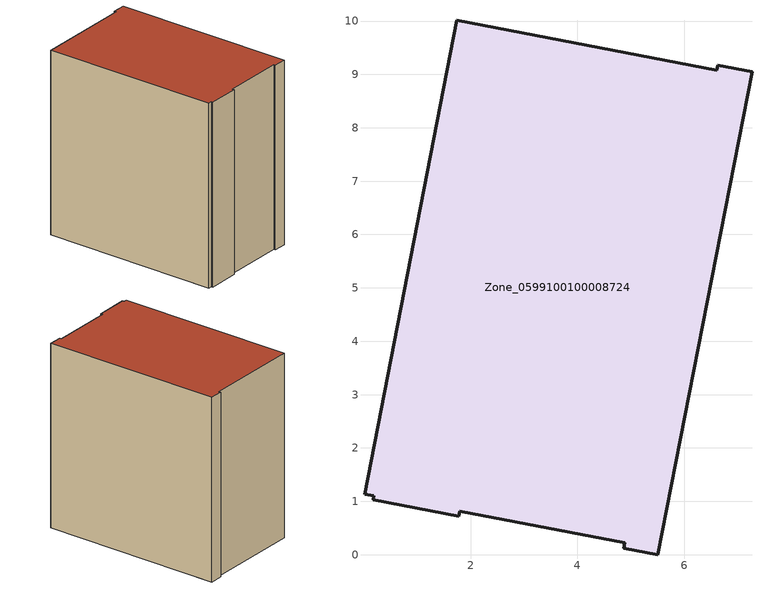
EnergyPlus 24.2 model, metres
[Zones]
Zone_0599100100008724
 floor ground (C_G): 0.01,1.14 1.74,10.01 6.62,9.07 6.64,9.17 7.27,9.05 5.51,0 4.87,0.12 4.89,0.22 1.8,0.82 1.78,0.72 0.18,1.03 0.19,1.11 z0
 wall outside (C_F): 1.8,0.82 4.89,0.22 4.87,0.12 5.51,0 7.27,9.05 6.64,9.17 6.62,9.07 1.74,10.01 0.01,1.14 0.19,1.11 0.18,1.03 1.78,0.72 1.8,0.82 z0:9.43
 roof outside (C_R): 0.19,1.11 0.18,1.03 1.78,0.72 1.8,0.82 4.89,0.22 4.87,0.12 5.51,0 7.27,9.05 6.64,9.17 6.62,9.07 1.74,10.01 0.01,1.14 z9.43
[BUILDING]
Pand.0599100100008724: North Axis=0; Terrain=City; Loads Convergence Tolerance Value=0.04; Temperature Convergence Tolerance Value=0.4; Solar Distribution=FullExterior; Maximum Number of Warmup Days=25; Minimum Number of Warmup Days=1
[Site:Location]
Rotterdam.The.Hague.AP_ZH_NLD Design_Conditions: Latitude=51.96; Longitude=4.45; Time Zone=1; Elevation=-4.5
[SITE:GROUNDTEMPERATURE:BUILDINGSURFACE]
18, 18, 18, 18, 18, 18, 18, 18, 18, 18, 18, 18
[MATERIAL] Thermal Absorptance=0.9; Solar Absorptance=0.7; Visible Absorptance=0.7
Name | Roughness | Thickness | Conductivity | Density | Specific Heat
G.TC.2015-2018 | MediumSmooth | 0.15 | 0.0428571 | 540 | 1210
F.TC.2015-2018 | Rough | 0.3 | 0.0666667 | 1920 | 840
R.TC.2015-2018 | MediumRough | 0.2 | 0.0333333 | 1500 | 1000
[CONSTRUCTION]
C_G: G.TC.2015-2018
C_F: F.TC.2015-2018
C_R: R.TC.2015-2018
[ZONE]
Zone_0599100100008724: Type=1; Multiplier=1; Ceiling Height=Autocalculate; Volume=Autocalculate; Floor Area=autocalculate; Part of Total Floor Area=Yes
[ZONEINFILTRATION:DESIGNFLOWRATE]
Infil_Zone_0599100100008724: Zone or ZoneList or Space or SpaceList=Zone_0599100100008724; Schedule=AlwaysOn; Design Flow Rate Calculation Method=Flow/Area; Flow Rate per Floor Area=0.0015; Constant Term Coefficient=1; Temperature Term Coefficient=0; Velocity Term Coefficient=0; Velocity Squared Term Coefficient=0
[HVACTEMPLATE:ZONE:IDEALLOADSAIRSYSTEM]
Zone_0599100100008724: Maximum Heating Supply Air Temperature=50; Minimum Cooling Supply Air Temperature=13; Maximum Heating Supply Air Humidity Ratio=0.0156; Minimum Cooling Supply Air Humidity Ratio=0.0077; Heating Limit=NoLimit; Cooling Limit=NoLimit; Dehumidification Control Type=ConstantSensibleHeatRatio; Cooling Sensible Heat Ratio=0.7; Dehumidification Setpoint=60; Humidification Control Type=None; Humidification Setpoint=30; Outdoor Air Method=None; Outdoor Air Flow Rate per Person=0.00944; Outdoor Air Flow Rate per Zone Floor Area=0; Outdoor Air Flow Rate per Zone=0; Demand Controlled Ventilation Type=None; Outdoor Air Economizer Type=NoEconomizer; Heat Recovery Type=None; Sensible Heat Recovery Effectiveness=0.7; Latent Heat Recovery Effectiveness=0.65
[ZONECONTROL:THERMOSTAT]
ThermostatControl_Zone_0599100100008724: Zone or ZoneList=Zone_0599100100008724; Control Type Schedule=DualSetpointControlType; Control 1=Thermostat_Zone_0599100100008724; Temperature Difference Between Cutout And Setpoint=0
[THERMOSTATSETPOINT:DUALSETPOINT]
Thermostat_Zone_0599100100008724: Heating Setpoint Temperature Schedule=HeatingSetpoint_Zone_0599100100008724; Cooling Setpoint Temperature Schedule=CoolingSetpoint_Zone_0599100100008724
[SCHEDULE:COMPACT]
HeatingSetpoint_Zone_0599100100008724: Through: 12/31, For: AllDays, Until: 24:00, 21
CoolingSetpoint_Zone_0599100100008724: Through: 12/31, For: AllDays, Until: 24:00, 24
DualSetpointControlType: Through: 12/31, For: AllDays, Until: 24:00, 4
AlwaysOn: Through: 12/31, For: AllDays, Until: 24:00, 1
